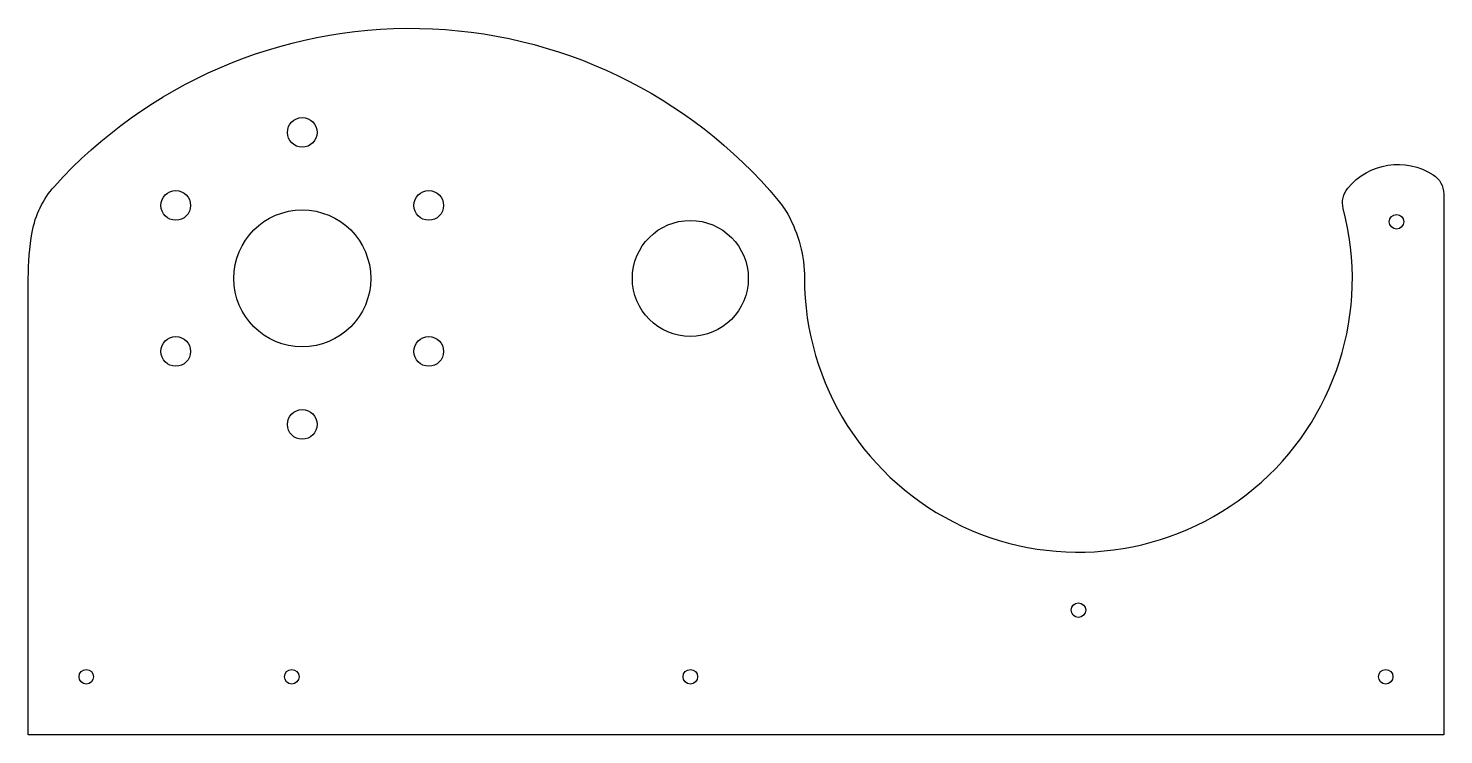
# Model space of a CAD drawing. Header units: millimetres. Extents: x -54 to 256, y -100 to 55.
import ezdxf

# ---------------------------------------------------------------- set-up
doc = ezdxf.new("R2010")
doc.units = ezdxf.units.MM
doc.layers.get('0').update_dxf_attribs({"linetype": 'CONTINUOUS'})

msp = doc.modelspace()

# ---------------------------------------------------------------- linework, layer by layer
msp.add_lwpolyline([(253.96, 22.71, -0.255046), (256.25, 18.51), (256.25, -100), (-53.75, -100), (-53.75, 0, -0.042435), (-52.89, 10.13, -0.141993), (-48.03, 20.15, -0.45639), (110.49, 17.08, -0.045977), (112.58, 14.06, -0.128539), (116.25, 0, 1.138105), (234.26, 15.31, -0.240339), (235.23, 19.75, -0.381336)], format="xyb", close=True)
for centre, radius in [((6.25, 32), 3.25), ((-21.46, 16), 3.25), ((33.96, 16), 3.25), ((6.25, 0), 15), ((91.25, 0), 12.7), ((245.92, 12.41), 1.59), ((-21.46, -16), 3.25), ((33.96, -16), 3.25), ((6.25, -32), 3.25), ((176.25, -72.7), 1.59), ((-41.05, -87.3), 1.59), ((3.95, -87.3), 1.59), ((91.25, -87.3), 1.59), ((243.55, -87.3), 1.59)]:
    msp.add_circle(centre, radius)

doc.saveas('drawing.dxf')
